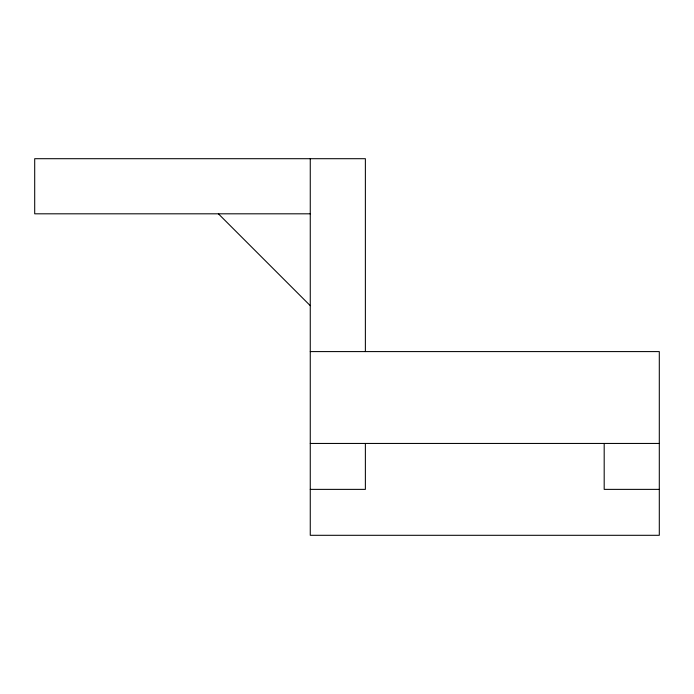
<?xml version="1.0" encoding="UTF-8"?>
<svg xmlns="http://www.w3.org/2000/svg" width="694" height="694" viewBox="0 0 694 694"><rect width="100%" height="100%" fill="white"/><g stroke="black" fill="none" stroke-linecap="round" stroke-linejoin="round"><path stroke-width="1.04" d="M310.261 213.813L34.7 213.813L34.7 158.7L365.374 158.7L365.374 351.589M310.261 351.589L659.3 351.589L659.3 535.3L310.261 535.3L310.261 158.7M310.261 443.449L659.3 443.449M310.261 489.374L365.374 489.374L365.374 443.449M659.3 489.374L604.188 489.374L604.188 443.449M218.402 213.813L310.261 305.664"/></g></svg>
